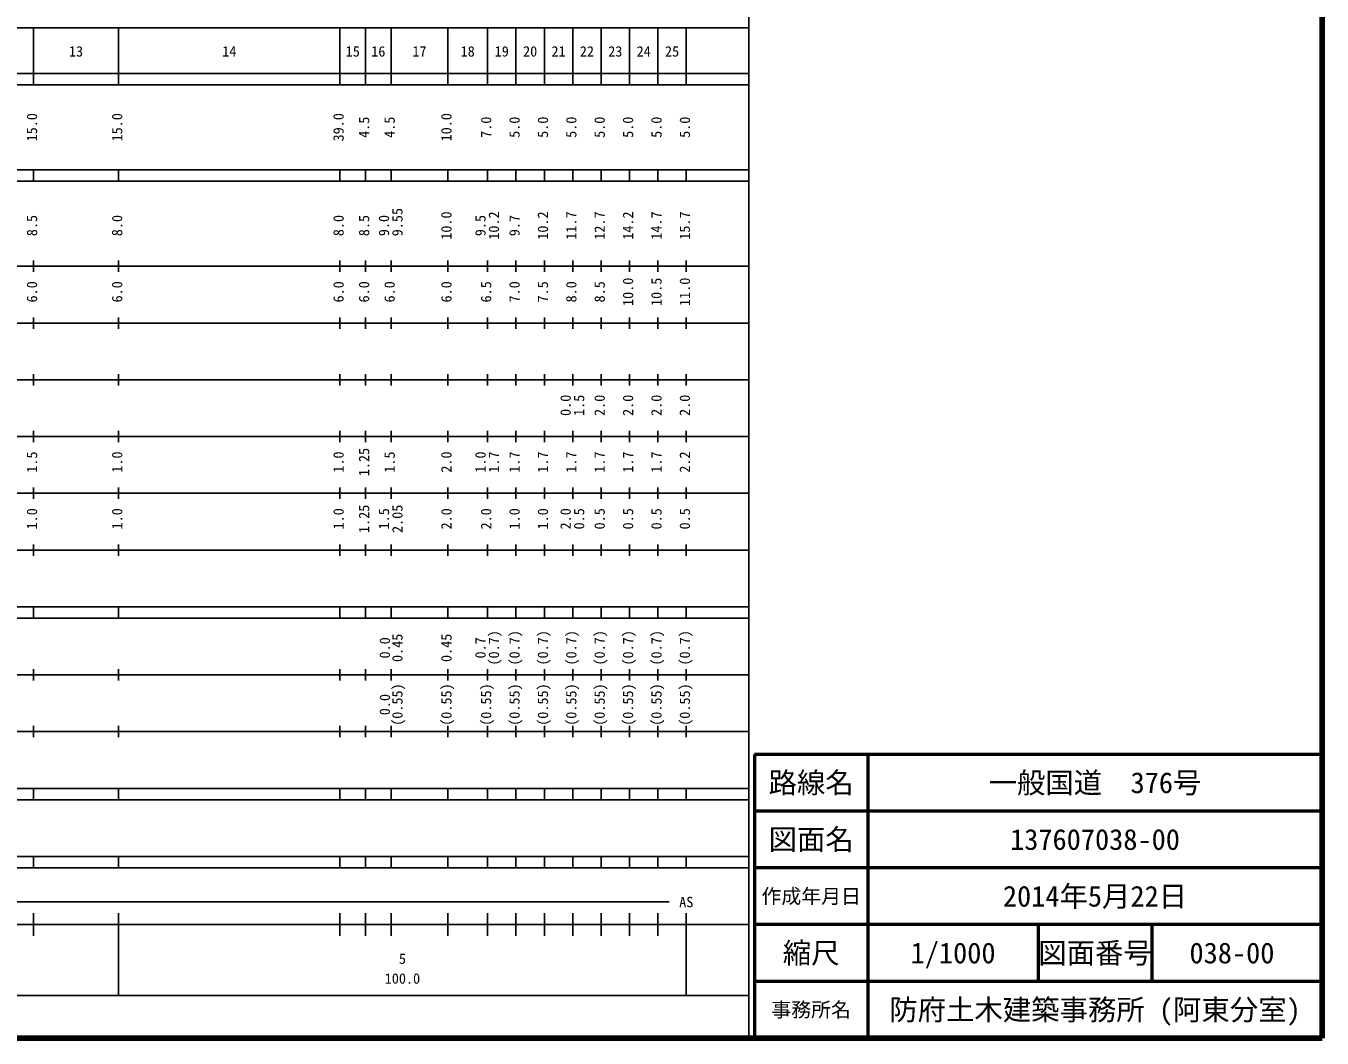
# Model space of a CAD drawing. Units: millimetres on the paper, enlarged 1000 times. Extents: x 40000 to 680000, y 20000 to 380000.
# Drawn here: x 451675 to 680000, y 20000 to 198357 of the extents above; entities that cross this region are included whole.
import ezdxf
from ezdxf.enums import TextEntityAlignment as Align

# ---------------------------------------------------------------- set-up
doc = ezdxf.new("R2010")
doc.units = ezdxf.units.MM
doc.header["$LTSCALE"] = 1000
for name, color, linetype, lineweight in [('M-TTL', 2, 'Continuous', 140), ('M-TTL-BAND', 7, 'Continuous', 25), ('M-TTL-FRAM', 2, 'Continuous', 50), ('M-TTL-LINE', 7, 'Continuous', 50)]:
    doc.layers.add(name, color=color, linetype=linetype, lineweight=lineweight)
doc.layers.add('M-TTL-TXT', color=7, linetype='Continuous')
doc.styles.add('ＭＳ ゴシック', font='')
doc.styles.get('ＭＳ ゴシック').set_extended_font_data('MS Gothic')

msp = doc.modelspace()

# ---------------------------------------------------------------- linework, layer by layer
at = {"layer": 'M-TTL'}
for p, q in [((680000, 20000), (680000, 380000)), ((40000, 20000), (680000, 20000))]:
    msp.add_line(p, q, dxfattribs=at)
at = {"layer": 'M-TTL-BAND'}
for p, q in [((579000, 20000), (579000, 370000)), ((68000, 198000), (579000, 198000)), ((453000, 188000), (453000, 198000)), ((468000, 188000), (468000, 198000)), ((507000, 188000), (507000, 198000)), ((511500, 188000), (511500, 198000)), ((516000, 188000), (516000, 198000)), ((526000, 188000), (526000, 198000)), ((533000, 188000), (533000, 198000)), ((538000, 188000), (538000, 198000)), ((543000, 188000), (543000, 198000)), ((548000, 188000), (548000, 198000)), ((553000, 188000), (553000, 198000)), ((558000, 188000), (558000, 198000)), ((563000, 188000), (563000, 198000)), ((568000, 188000), (568000, 198000)), ((40000, 190000), (579000, 190000)), ((40000, 188000), (579000, 188000)), ((40000, 173000), (579000, 173000)), ((453000, 171000), (453000, 173000)), ((468000, 171000), (468000, 173000)), ((507000, 171000), (507000, 173000)), ((511500, 171000), (511500, 173000)), ((516000, 171000), (516000, 173000)), ((526000, 171000), (526000, 173000)), ((533000, 171000), (533000, 173000)), ((538000, 171000), (538000, 173000)), ((543000, 171000), (543000, 173000)), ((548000, 171000), (548000, 173000)), ((553000, 171000), (553000, 173000)), ((558000, 171000), (558000, 173000)), ((563000, 171000), (563000, 173000)), ((568000, 171000), (568000, 173000)), ((40000, 171000), (579000, 171000)), ((40000, 156000), (579000, 156000)), ((453000, 155000), (453000, 157000)), ((468000, 155000), (468000, 157000)), ((507000, 155000), (507000, 157000)), ((511500, 155000), (511500, 157000)), ((516000, 155000), (516000, 157000)), ((526000, 155000), (526000, 157000)), ((533000, 155000), (533000, 157000)), ((538000, 155000), (538000, 157000)), ((543000, 155000), (543000, 157000)), ((548000, 155000), (548000, 157000)), ((553000, 155000), (553000, 157000)), ((558000, 155000), (558000, 157000)), ((563000, 155000), (563000, 157000)), ((568000, 155000), (568000, 157000)), ((453000, 145000), (453000, 147000)), ((468000, 145000), (468000, 147000)), ((507000, 145000), (507000, 147000)), ((511500, 145000), (511500, 147000)), ((516000, 145000), (516000, 147000)), ((526000, 145000), (526000, 147000)), ((533000, 145000), (533000, 147000)), ((538000, 145000), (538000, 147000)), ((543000, 145000), (543000, 147000)), ((548000, 145000), (548000, 147000)), ((553000, 145000), (553000, 147000)), ((558000, 145000), (558000, 147000)), ((563000, 145000), (563000, 147000)), ((568000, 145000), (568000, 147000)), ((46000, 146000), (579000, 146000)), ((453000, 135000), (453000, 137000)), ((468000, 135000), (468000, 137000)), ((507000, 135000), (507000, 137000)), ((511500, 135000), (511500, 137000)), ((516000, 135000), (516000, 137000)), ((526000, 135000), (526000, 137000)), ((533000, 135000), (533000, 137000)), ((538000, 135000), (538000, 137000)), ((543000, 135000), (543000, 137000)), ((548000, 135000), (548000, 137000)), ((553000, 135000), (553000, 137000)), ((558000, 135000), (558000, 137000)), ((563000, 135000), (563000, 137000)), ((568000, 135000), (568000, 137000)), ((52000, 136000), (579000, 136000)), ((46000, 126000), (579000, 126000)), ((453000, 125000), (453000, 127000)), ((468000, 125000), (468000, 127000)), ((507000, 125000), (507000, 127000)), ((511500, 125000), (511500, 127000)), ((516000, 125000), (516000, 127000)), ((526000, 125000), (526000, 127000)), ((533000, 125000), (533000, 127000)), ((538000, 125000), (538000, 127000)), ((543000, 125000), (543000, 127000)), ((548000, 125000), (548000, 127000)), ((553000, 125000), (553000, 127000)), ((558000, 125000), (558000, 127000)), ((563000, 125000), (563000, 127000)), ((568000, 125000), (568000, 127000)), ((453000, 115000), (453000, 117000)), ((468000, 115000), (468000, 117000)), ((507000, 115000), (507000, 117000)), ((511500, 115000), (511500, 117000)), ((516000, 115000), (516000, 117000)), ((526000, 115000), (526000, 117000)), ((533000, 115000), (533000, 117000)), ((538000, 115000), (538000, 117000)), ((543000, 115000), (543000, 117000)), ((548000, 115000), (548000, 117000)), ((553000, 115000), (553000, 117000)), ((558000, 115000), (558000, 117000)), ((563000, 115000), (563000, 117000)), ((568000, 115000), (568000, 117000)), ((52000, 116000), (579000, 116000)), ((46000, 106000), (579000, 106000)), ((453000, 105000), (453000, 107000)), ((468000, 105000), (468000, 107000)), ((507000, 105000), (507000, 107000)), ((511500, 105000), (511500, 107000)), ((516000, 105000), (516000, 107000)), ((526000, 105000), (526000, 107000)), ((533000, 105000), (533000, 107000)), ((538000, 105000), (538000, 107000)), ((543000, 105000), (543000, 107000)), ((548000, 105000), (548000, 107000)), ((553000, 105000), (553000, 107000)), ((558000, 105000), (558000, 107000)), ((563000, 105000), (563000, 107000)), ((568000, 105000), (568000, 107000)), ((40000, 96000), (579000, 96000)), ((453000, 94000), (453000, 96000)), ((468000, 94000), (468000, 96000)), ((507000, 94000), (507000, 96000)), ((511500, 94000), (511500, 96000)), ((516000, 94000), (516000, 96000)), ((526000, 94000), (526000, 96000)), ((533000, 94000), (533000, 96000)), ((538000, 94000), (538000, 96000)), ((543000, 94000), (543000, 96000)), ((548000, 94000), (548000, 96000)), ((553000, 94000), (553000, 96000)), ((558000, 94000), (558000, 96000)), ((563000, 94000), (563000, 96000)), ((568000, 94000), (568000, 96000)), ((40000, 94000), (579000, 94000)), ((453000, 83000), (453000, 85000)), ((468000, 83000), (468000, 85000)), ((507000, 83000), (507000, 85000)), ((511500, 83000), (511500, 85000)), ((516000, 83000), (516000, 85000)), ((526000, 83000), (526000, 85000)), ((533000, 83000), (533000, 85000)), ((538000, 83000), (538000, 85000)), ((543000, 83000), (543000, 85000)), ((548000, 83000), (548000, 85000)), ((553000, 83000), (553000, 85000)), ((558000, 83000), (558000, 85000)), ((563000, 83000), (563000, 85000)), ((568000, 83000), (568000, 85000)), ((49000, 84000), (579000, 84000)), ((40000, 74000), (579000, 74000)), ((453000, 73000), (453000, 75000)), ((468000, 73000), (468000, 75000)), ((507000, 73000), (507000, 75000)), ((511500, 73000), (511500, 75000)), ((516000, 73000), (516000, 75000)), ((526000, 73000), (526000, 75000)), ((533000, 73000), (533000, 75000)), ((538000, 73000), (538000, 75000)), ((543000, 73000), (543000, 75000)), ((548000, 73000), (548000, 75000)), ((553000, 73000), (553000, 75000)), ((558000, 73000), (558000, 75000)), ((563000, 73000), (563000, 75000)), ((568000, 73000), (568000, 75000)), ((40000, 64000), (579000, 64000)), ((453000, 62000), (453000, 64000)), ((468000, 62000), (468000, 64000)), ((507000, 62000), (507000, 64000)), ((511500, 62000), (511500, 64000)), ((516000, 62000), (516000, 64000)), ((526000, 62000), (526000, 64000)), ((533000, 62000), (533000, 64000)), ((538000, 62000), (538000, 64000)), ((543000, 62000), (543000, 64000)), ((548000, 62000), (548000, 64000)), ((553000, 62000), (553000, 64000)), ((558000, 62000), (558000, 64000)), ((563000, 62000), (563000, 64000)), ((568000, 62000), (568000, 64000)), ((40000, 62000), (579000, 62000)), ((40000, 52000), (579000, 52000)), ((453000, 50000), (453000, 52000)), ((468000, 50000), (468000, 52000)), ((507000, 50000), (507000, 52000)), ((511500, 50000), (511500, 52000)), ((516000, 50000), (516000, 52000)), ((526000, 50000), (526000, 52000)), ((533000, 50000), (533000, 52000)), ((538000, 50000), (538000, 52000)), ((543000, 50000), (543000, 52000)), ((548000, 50000), (548000, 52000)), ((553000, 50000), (553000, 52000)), ((558000, 50000), (558000, 52000)), ((563000, 50000), (563000, 52000)), ((568000, 50000), (568000, 52000)), ((40000, 50000), (579000, 50000)), ((71000, 44000), (565000, 44000)), ((453000, 38000), (453000, 42000)), ((468000, 27500), (468000, 42000)), ((507000, 38000), (507000, 42000)), ((511500, 38000), (511500, 42000)), ((516000, 38000), (516000, 42000)), ((526000, 38000), (526000, 42000)), ((533000, 38000), (533000, 42000)), ((538000, 38000), (538000, 42000)), ((543000, 38000), (543000, 42000)), ((548000, 38000), (548000, 42000)), ((553000, 38000), (553000, 42000)), ((558000, 38000), (558000, 42000)), ((563000, 38000), (563000, 42000)), ((568000, 27500), (568000, 42000)), ((40000, 40000), (579000, 40000)), ((68000, 27500), (579000, 27500))]:
    msp.add_line(p, q, dxfattribs=at)
at = {"layer": 'M-TTL-FRAM'}
for p, q in [((680000, 70000), (580000, 70000)), ((580000, 70000), (580000, 20000))]:
    msp.add_line(p, q, dxfattribs=at)
at = {"layer": 'M-TTL-LINE'}
for p, q in [((600000, 70000), (600000, 20000)), ((680000, 60000), (580000, 60000)), ((680000, 50000), (580000, 50000)), ((680000, 40000), (580000, 40000)), ((630000, 40000), (630000, 30000)), ((650000, 40000), (650000, 30000)), ((680000, 30000), (580000, 30000))]:
    msp.add_line(p, q, dxfattribs=at)

# ---------------------------------------------------------------- texts
at = {"layer": 'M-TTL-BAND', "style": 'ＭＳ ゴシック'}
for s, p in [('13', (460500, 192405)), ('14', (487500, 192405)), ('15', (509250, 192405)), ('16', (513750, 192405)), ('17', (521000, 192405)), ('18', (529500, 192405)), ('19', (535500, 192405)), ('20', (540500, 192405)), ('21', (545500, 192405)), ('22', (550500, 192405)), ('23', (555500, 192405)), ('24', (560500, 192405)), ('25', (565500, 192405)), ('AS', (568000, 42500)), ('5', (518000, 32523)), ('100.0', (518000, 29033))]:
    msp.add_text(s, height=1833, dxfattribs=at).set_placement(p, align=Align.BOTTOM_CENTER)
for s, p in [('15.0', (454199, 180500)), ('15.0', (469199, 180500)), ('39.0', (508199, 180500)), ('10.0', (527199, 180500)), ('4.5', (512699, 180500)), ('4.5', (517199, 180500)), ('7.0', (534199, 180500)), ('5.0', (539199, 180500)), ('5.0', (544199, 180500)), ('5.0', (549199, 180500)), ('5.0', (554199, 180500)), ('5.0', (559199, 180500)), ('5.0', (564199, 180500)), ('5.0', (569199, 180500)), ('8.5', (454199, 163174)), ('8.0', (469199, 163174)), ('8.0', (508199, 163174)), ('8.5', (512699, 163174)), ('9.0', (516199, 163174)), ('9.55', (518569, 163778)), ('10.0', (527199, 163174)), ('9.5', (533199, 163174)), ('10.2', (535569, 163174)), ('9.7', (539199, 163174)), ('10.2', (544199, 163174)), ('11.7', (549199, 163174)), ('12.7', (554199, 163174)), ('14.2', (559199, 163174)), ('14.7', (564199, 163174)), ('15.7', (569199, 163174)), ('6.0', (454199, 151500)), ('6.0', (469199, 151500)), ('6.0', (508199, 151500)), ('6.0', (512699, 151500)), ('6.0', (517199, 151500)), ('6.0', (527199, 151500)), ('6.5', (534199, 151500)), ('7.0', (539199, 151500)), ('7.5', (544199, 151500)), ('8.0', (549199, 151500)), ('8.5', (554199, 151500)), ('10.0', (559199, 151500)), ('10.5', (564199, 151500)), ('11.0', (569199, 151500)), ('0.0', (548199, 131500)), ('1.5', (550569, 131500)), ('2.0', (554199, 131500)), ('2.0', (559199, 131500)), ('2.0', (564199, 131500)), ('2.0', (569199, 131500)), ('1.25', (512699, 121500)), ('1.5', (454199, 121500)), ('1.0', (469199, 121500)), ('1.0', (508199, 121500)), ('1.5', (517199, 121500)), ('2.0', (527199, 121500)), ('1.0', (533199, 121500)), ('1.7', (535569, 121500)), ('1.7', (539199, 121500)), ('1.7', (544199, 121500)), ('1.7', (549199, 121500)), ('1.7', (554199, 121500)), ('1.7', (559199, 121500)), ('1.7', (564199, 121500)), ('2.2', (569199, 121500)), ('1.0', (454199, 111500)), ('1.0', (469199, 111500)), ('1.0', (508199, 111500)), ('1.25', (512699, 111500)), ('1.5', (516199, 111500)), ('2.05', (518569, 111500)), ('2.0', (527199, 111500)), ('2.0', (534199, 111500)), ('1.0', (539199, 111500)), ('1.0', (544199, 111500)), ('2.0', (548199, 111500)), ('0.5', (550569, 111500)), ('0.5', (554199, 111500)), ('0.5', (559199, 111500)), ('0.5', (564199, 111500)), ('0.5', (569199, 111500)), ('(0.7)', (535569, 88764)), ('(0.7)', (539199, 88764)), ('(0.7)', (544199, 88764)), ('(0.7)', (549199, 88764)), ('(0.7)', (554199, 88764)), ('(0.7)', (559199, 88764)), ('(0.7)', (564199, 88764)), ('(0.7)', (569199, 88764)), ('0.0', (516351, 88764)), ('0.45', (518569, 88764)), ('0.45', (527199, 88764)), ('0.7', (533199, 88764)), ('0.0', (516351, 78764)), ('(0.55)', (518569, 78764)), ('(0.55)', (527199, 78764)), ('(0.55)', (534199, 78764)), ('(0.55)', (539199, 78764)), ('(0.55)', (544199, 78764)), ('(0.55)', (549199, 78764)), ('(0.55)', (554199, 78764)), ('(0.55)', (559199, 78764)), ('(0.55)', (564199, 78764)), ('(0.55)', (569199, 78764))]:
    msp.add_text(s, height=1833, rotation=90, dxfattribs=at).set_placement(p, align=Align.BOTTOM_CENTER)
at = {"layer": 'M-TTL-TXT', "style": 'ＭＳ ゴシック'}
for s, height, p in [('路線名', 3666, (590000, 65000)), ('路線名', 3666, (590000, 65000)), ('一般国道\u3000376号', 3666, (640000, 65000)), ('図面名', 3666, (590000, 55000)), ('図面名', 3666, (590000, 55000)), ('137607038-00', 3666, (640000, 55000)), ('作成年月日', 2566, (590000, 45000)), ('作成年月日', 2566, (590000, 45000)), ('2014年5月22日', 3666, (640000, 45000)), ('縮尺', 3666, (590000, 35000)), ('縮尺', 3666, (590000, 35000)), ('1/1000', 3666, (615000, 35000)), ('図面番号', 3666, (640000, 35000)), ('図面番号', 3666, (640000, 35000)), ('038-00', 3666, (664125, 35000)), ('事務所名', 2566, (590000, 25000)), ('事務所名', 2566, (590000, 25000)), ('防府土木建築事務所 (阿東分室)', 3666, (640000, 25000))]:
    msp.add_text(s, height=height, dxfattribs=at).set_placement(p, align=Align.MIDDLE_CENTER)

doc.saveas('drawing.dxf')
